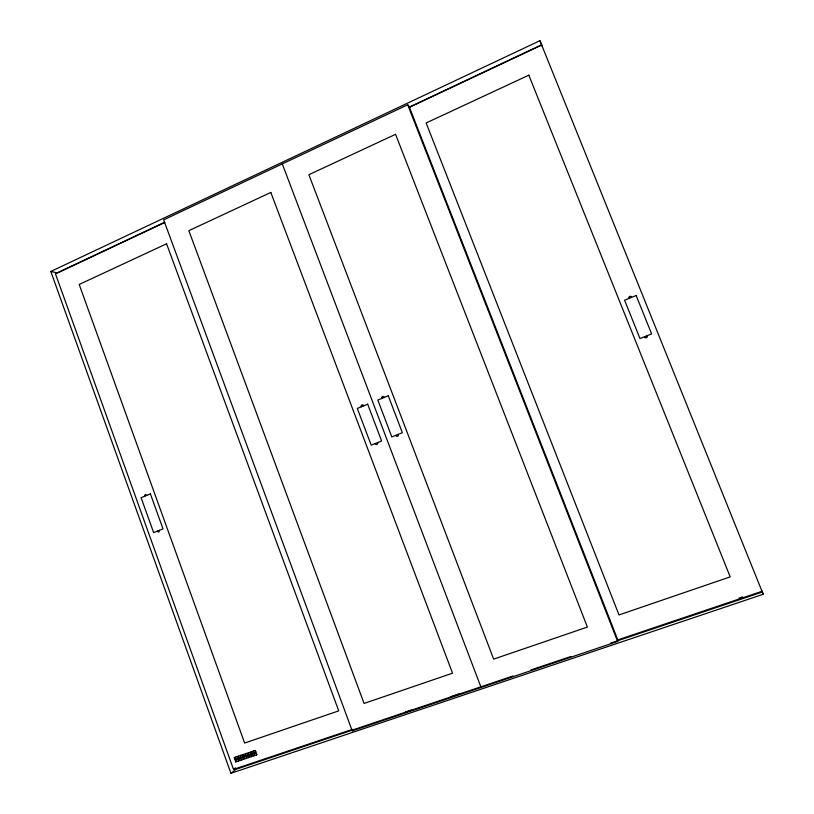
<?xml version="1.0" encoding="UTF-8"?>
<svg xmlns="http://www.w3.org/2000/svg" width="814" height="814" viewBox="0 0 814 814"><rect width="100%" height="100%" fill="white"/><g stroke="black" fill="none" stroke-linecap="round" stroke-linejoin="round"><path stroke-width="1.22" d="M617.633 641.473L617.989 640.394L408.984 106.146L407.702 104.782L163.655 219.841L352.218 730.84L617.633 641.473L407.702 104.782M234.778 759.33L234.157 757.6L255.311 750.416L255.942 752.156L234.778 759.33L235.785 757.051M235.714 761.945L235.104 760.225L256.268 753.052L256.888 754.782L235.714 761.945L236.772 759.655M237.312 758.475L238.37 756.175M238.299 761.07L239.347 758.78M239.896 757.6L240.954 755.29M240.883 760.195L241.941 757.905M242.48 756.725L243.539 754.415M243.478 759.32L244.526 757.03M245.075 755.84L246.133 753.54M246.062 758.445L247.12 756.145M247.67 754.965L248.728 752.655M248.657 757.559L249.715 755.27M250.264 754.079L251.323 751.77M251.261 756.684L252.32 754.385M252.859 753.204L253.927 750.884M253.856 755.799L254.914 753.51M255.464 752.319L255.769 751.668M256.461 754.924L256.725 754.344M352.218 730.84L353.724 729.425M542.317 46.49L539.926 40.7L50.794 271.469L230.932 773.3L235.989 769.311L513.024 675.996M164.733 222.242L55.423 273.697L233.516 769.413L235.48 767.887M408.669 107.407L541.625 44.821M164.52 222.578L57.56 272.924L50.794 271.469M409.473 107.285L540.577 45.574M738.99 598.087L742.582 596.876M233.516 769.413L352.452 729.334M617.826 639.896L762.046 591.29L761.721 590.425M405.291 712.047L411.294 710.032M450.864 696.692L459.3 693.854M531.094 669.912L570.838 656.522M610.592 643.131L762.362 592.012L763.206 594.281L230.932 773.3M539.926 40.7L763.206 594.281M631.613 297.354C631.338 295.177 627.808 296.622 629.11 298.372M647.059 335.734C648.371 337.495 644.82 338.919 644.546 336.731M384.177 397.456C383.954 395.37 380.687 396.723 381.908 398.382M398.229 434.371C399.46 436.039 396.174 437.372 395.95 435.276M282.285 163.909L481.084 687.454M363.604 405.86C363.39 403.785 360.144 405.128 361.365 406.776M377.543 442.633C378.764 444.291 375.498 445.614 375.285 443.528M146.744 495.38L145.238 494.413L144.729 496.204M159.33 530.341L158.822 532.132L157.305 531.145M270.818 192.45L188.848 230.667L364.072 703.438L452.543 673.188L270.818 192.45M395.553 134.31L308.882 174.715L493.66 659.126L587.393 627.075L395.553 134.31M166.575 243.793L79.192 284.462L244.638 743.05L338.726 710.856L166.575 243.793M528.815 75.173L426.139 122.965L619.006 614.936L730.199 576.882L528.815 75.173M367.674 404.192L357.305 408.435L371.204 445.156L381.634 440.995L367.674 404.192M388.278 395.777L377.818 400.05L391.829 436.925L402.36 432.722L388.278 395.777M150.407 493.894L141.087 497.7L153.643 532.61L163.014 528.876L150.407 493.894M636.151 295.502L624.592 300.224L639.987 338.553L651.627 333.913L636.151 295.502"/></g></svg>
